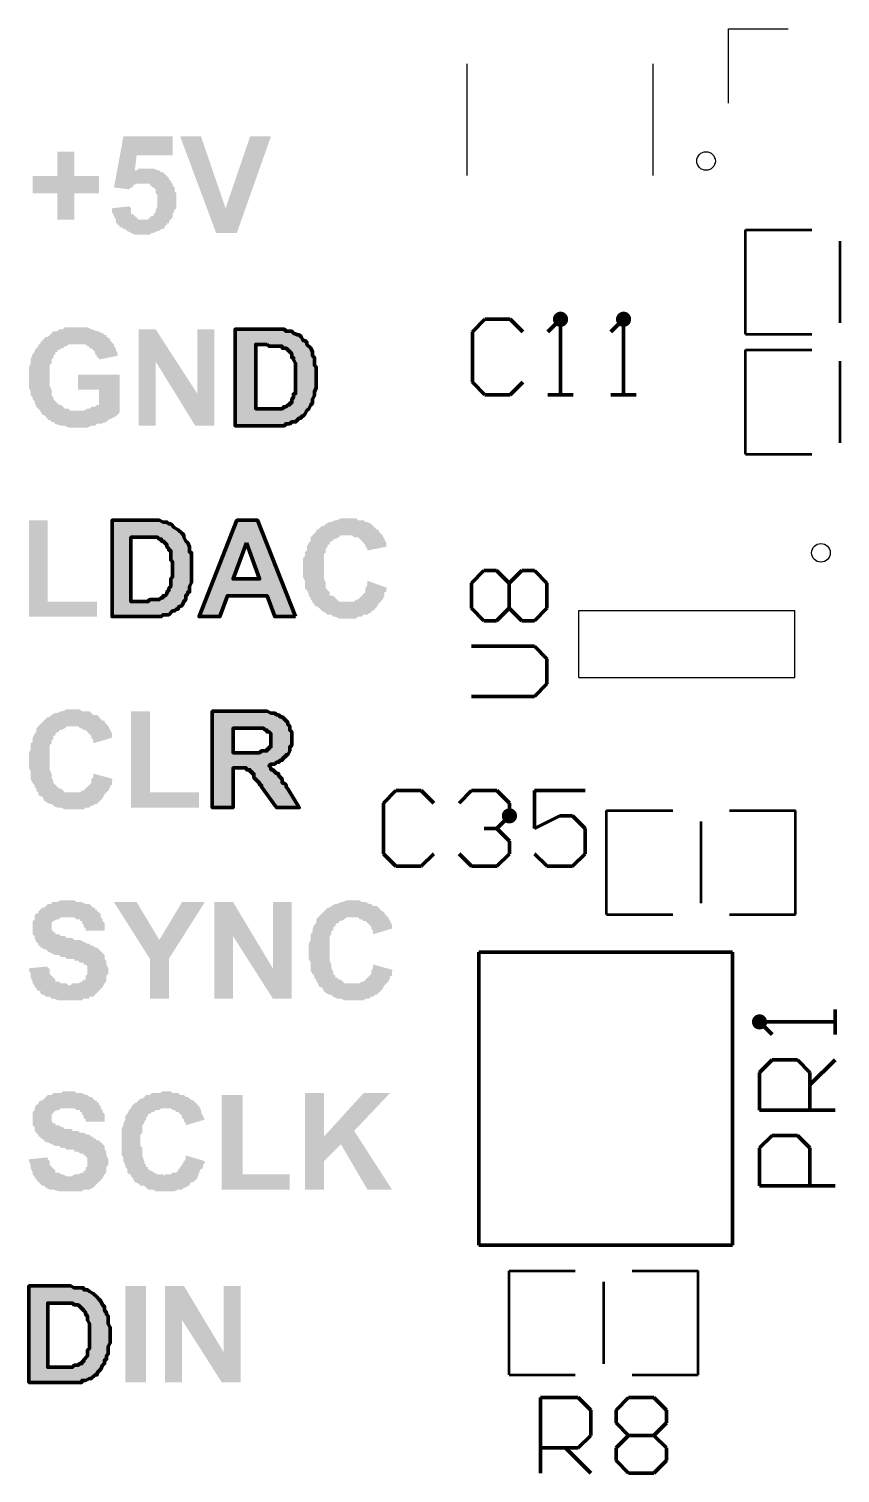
# Model space of a CAD drawing. Header units: millimetres. Extents: x 0.6 to 86.1, y 0.6 to 60.6.
# Drawn here: x 14.17 to 25.07, y 19.36 to 38.76 of the extents above; entities that cross this region are included whole.
import ezdxf

# ---------------------------------------------------------------- set-up
doc = ezdxf.new("R2010")
doc.units = ezdxf.units.MM
doc.layers.add('PDF3_0', color=7, linetype='Continuous')

msp = doc.modelspace()

# ---------------------------------------------------------------- hatches: boundary and pattern name
at = {"layer": 'PDF3_0', "true_color": 0x008000}
for points in [[(16.104, 37.064), (15.621, 37.064), (15.595, 36.861), (15.621, 36.861), (15.646, 36.886), (15.85, 36.886), (15.9, 36.861), (15.925, 36.861), (15.951, 36.836), (15.976, 36.836), (16.053, 36.76), (16.053, 36.734), (16.078, 36.734), (16.078, 36.709), (16.104, 36.683), (16.104, 36.658), (16.129, 36.633), (16.129, 36.582), (16.154, 36.556), (16.154, 36.353), (16.129, 36.328), (16.104, 36.277), (16.104, 36.227), (16.053, 36.176), (16.053, 36.15), (16.027, 36.15), (16.027, 36.125), (16.002, 36.125), (16.002, 36.099), (15.976, 36.074), (15.951, 36.074), (15.925, 36.048), (15.9, 36.048), (15.85, 36.023), (15.824, 36.023), (15.799, 35.998), (15.595, 35.998), (15.544, 36.023), (15.494, 36.048), (15.469, 36.074), (15.443, 36.074), (15.418, 36.099), (15.392, 36.099), (15.392, 36.125), (15.367, 36.125), (15.367, 36.15), (15.341, 36.15), (15.341, 36.201), (15.316, 36.251), (15.291, 36.302), (15.291, 36.353), (15.519, 36.379), (15.544, 36.353), (15.544, 36.277), (15.57, 36.277), (15.595, 36.251), (15.621, 36.227), (15.646, 36.201), (15.773, 36.201), (15.799, 36.227), (15.824, 36.251), (15.85, 36.251), (15.85, 36.277), (15.875, 36.302), (15.875, 36.328), (15.9, 36.379), (15.9, 36.531), (15.875, 36.556), (15.875, 36.607), (15.85, 36.633), (15.824, 36.633), (15.824, 36.658), (15.799, 36.658), (15.799, 36.683), (15.621, 36.683), (15.57, 36.658), (15.57, 36.633), (15.544, 36.633), (15.519, 36.607), (15.316, 36.633), (15.443, 37.318), (16.104, 37.318)], [(16.967, 36.023), (16.688, 36.023), (16.205, 37.318), (16.485, 37.318), (16.815, 36.353), (17.145, 37.318), (17.424, 37.318)], [(14.783, 36.785), (15.113, 36.785), (15.113, 36.556), (14.783, 36.556), (14.783, 36.201), (14.554, 36.201), (14.554, 36.556), (14.224, 36.556), (14.224, 36.785), (14.554, 36.785), (14.554, 37.115), (14.783, 37.115)], [(14.859, 34.753), (14.885, 34.753), (14.909, 34.753), (14.96, 34.753), (15.011, 34.728), (15.088, 34.702), (15.113, 34.702), (15.138, 34.677), (15.163, 34.677), (15.189, 34.651), (15.214, 34.651), (15.214, 34.626), (15.24, 34.626), (15.24, 34.601), (15.266, 34.601), (15.266, 34.575), (15.291, 34.55), (15.316, 34.524), (15.316, 34.499), (15.341, 34.473), (15.341, 34.448), (15.367, 34.398), (15.367, 34.372), (15.113, 34.321), (15.113, 34.347), (15.088, 34.347), (15.088, 34.372), (15.062, 34.398), (15.062, 34.423), (15.011, 34.473), (14.986, 34.473), (14.986, 34.499), (14.96, 34.499), (14.935, 34.524), (14.706, 34.524), (14.681, 34.499), (14.656, 34.499), (14.63, 34.473), (14.605, 34.473), (14.579, 34.448), (14.554, 34.448), (14.554, 34.423), (14.528, 34.423), (14.528, 34.398), (14.503, 34.372), (14.503, 34.347), (14.478, 34.321), (14.478, 34.27), (14.453, 34.245), (14.453, 33.966), (14.478, 33.915), (14.478, 33.838), (14.503, 33.813), (14.503, 33.788), (14.579, 33.712), (14.605, 33.712), (14.656, 33.661), (14.706, 33.661), (14.732, 33.635), (14.909, 33.635), (14.96, 33.661), (14.986, 33.661), (15.011, 33.686), (15.062, 33.686), (15.088, 33.712), (15.113, 33.712), (15.113, 33.915), (14.834, 33.915), (14.834, 34.118), (15.392, 34.118), (15.392, 33.61), (15.367, 33.585), (15.341, 33.56), (15.291, 33.534), (15.24, 33.509), (15.214, 33.483), (15.138, 33.458), (15.088, 33.458), (15.062, 33.432), (15.011, 33.432), (14.96, 33.407), (14.706, 33.407), (14.656, 33.432), (14.605, 33.432), (14.528, 33.458), (14.503, 33.483), (14.478, 33.483), (14.453, 33.509), (14.427, 33.509), (14.427, 33.534), (14.402, 33.534), (14.402, 33.56), (14.351, 33.585), (14.325, 33.635), (14.275, 33.686), (14.25, 33.737), (14.25, 33.763), (14.224, 33.788), (14.224, 33.813), (14.199, 33.838), (14.199, 33.889), (14.173, 33.94), (14.173, 34.219), (14.199, 34.27), (14.199, 34.321), (14.224, 34.398), (14.25, 34.423), (14.25, 34.448), (14.275, 34.473), (14.3, 34.499), (14.3, 34.524), (14.325, 34.524), (14.325, 34.55), (14.376, 34.601), (14.402, 34.626), (14.427, 34.626), (14.453, 34.651), (14.503, 34.702), (14.554, 34.702), (14.579, 34.728), (14.63, 34.728), (14.656, 34.753), (14.834, 34.753)], [(16.662, 33.432), (16.408, 33.432), (15.875, 34.296), (15.875, 33.432), (15.646, 33.432), (15.646, 34.728), (15.875, 34.728), (16.434, 33.864), (16.434, 34.728), (16.662, 34.728)], [(14.427, 31.07), (15.088, 31.07), (15.088, 30.867), (14.173, 30.867), (14.173, 32.163), (14.427, 32.163)], [(18.491, 32.187), (18.517, 32.187), (18.542, 32.187), (18.568, 32.187), (18.593, 32.163), (18.669, 32.163), (18.694, 32.137), (18.72, 32.137), (18.771, 32.112), (18.796, 32.086), (18.821, 32.061), (18.846, 32.035), (18.872, 32.035), (18.872, 32.01), (18.897, 31.984), (18.923, 31.96), (18.974, 31.858), (18.974, 31.807), (18.72, 31.756), (18.72, 31.781), (18.694, 31.807), (18.694, 31.832), (18.618, 31.909), (18.593, 31.934), (18.542, 31.934), (18.517, 31.96), (18.364, 31.96), (18.339, 31.934), (18.288, 31.909), (18.262, 31.909), (18.262, 31.883), (18.237, 31.883), (18.211, 31.858), (18.211, 31.832), (18.186, 31.832), (18.186, 31.807), (18.161, 31.781), (18.161, 31.731), (18.136, 31.705), (18.136, 31.375), (18.161, 31.324), (18.161, 31.248), (18.186, 31.222), (18.211, 31.197), (18.211, 31.147), (18.262, 31.147), (18.339, 31.07), (18.542, 31.07), (18.568, 31.096), (18.593, 31.096), (18.618, 31.121), (18.669, 31.172), (18.694, 31.197), (18.694, 31.248), (18.72, 31.299), (18.72, 31.35), (18.999, 31.248), (18.974, 31.248), (18.974, 31.197), (18.948, 31.197), (18.948, 31.147), (18.923, 31.096), (18.872, 31.045), (18.846, 30.994), (18.821, 30.969), (18.796, 30.944), (18.771, 30.944), (18.771, 30.918), (18.745, 30.918), (18.72, 30.893), (18.669, 30.893), (18.643, 30.867), (18.593, 30.867), (18.568, 30.842), (18.339, 30.842), (18.288, 30.867), (18.262, 30.867), (18.237, 30.893), (18.186, 30.893), (18.161, 30.918), (18.11, 30.944), (18.085, 30.969), (18.059, 30.994), (18.008, 31.019), (18.008, 31.045), (17.983, 31.045), (17.983, 31.07), (17.958, 31.096), (17.958, 31.121), (17.932, 31.147), (17.932, 31.172), (17.907, 31.222), (17.881, 31.248), (17.881, 31.35), (17.856, 31.4), (17.856, 31.654), (17.881, 31.68), (17.881, 31.731), (17.907, 31.756), (17.907, 31.807), (17.932, 31.858), (17.958, 31.883), (17.958, 31.934), (17.983, 31.96), (18.034, 32.01), (18.034, 32.035), (18.059, 32.035), (18.11, 32.086), (18.136, 32.086), (18.161, 32.112), (18.211, 32.137), (18.237, 32.137), (18.288, 32.163), (18.313, 32.163), (18.364, 32.187)], [(14.808, 29.622), (14.834, 29.622), (14.859, 29.622), (14.885, 29.597), (14.986, 29.597), (15.011, 29.572), (15.037, 29.547), (15.088, 29.547), (15.113, 29.521), (15.163, 29.47), (15.189, 29.47), (15.189, 29.445), (15.24, 29.394), (15.266, 29.344), (15.291, 29.293), (15.291, 29.242), (15.037, 29.165), (15.037, 29.216), (15.011, 29.242), (15.011, 29.267), (14.935, 29.344), (14.909, 29.344), (14.885, 29.368), (14.859, 29.368), (14.834, 29.394), (14.681, 29.394), (14.656, 29.368), (14.605, 29.344), (14.579, 29.344), (14.579, 29.318), (14.554, 29.318), (14.528, 29.293), (14.528, 29.267), (14.503, 29.267), (14.503, 29.216), (14.478, 29.216), (14.478, 29.165), (14.453, 29.14), (14.453, 28.81), (14.478, 28.759), (14.478, 28.708), (14.503, 28.657), (14.503, 28.632), (14.579, 28.556), (14.605, 28.556), (14.63, 28.531), (14.656, 28.505), (14.859, 28.505), (14.885, 28.531), (14.909, 28.531), (14.935, 28.556), (15.011, 28.632), (15.011, 28.683), (15.037, 28.708), (15.037, 28.759), (15.316, 28.683), (15.291, 28.683), (15.291, 28.606), (15.266, 28.606), (15.266, 28.581), (15.24, 28.531), (15.189, 28.48), (15.163, 28.429), (15.113, 28.378), (15.088, 28.352), (15.062, 28.352), (15.037, 28.328), (15.011, 28.328), (14.986, 28.302), (14.935, 28.302), (14.909, 28.277), (14.656, 28.277), (14.605, 28.302), (14.554, 28.302), (14.503, 28.328), (14.478, 28.352), (14.453, 28.352), (14.402, 28.378), (14.376, 28.403), (14.351, 28.454), (14.325, 28.454), (14.3, 28.48), (14.3, 28.505), (14.275, 28.531), (14.275, 28.556), (14.25, 28.581), (14.25, 28.606), (14.224, 28.632), (14.199, 28.683), (14.199, 28.784), (14.173, 28.835), (14.173, 29.038), (14.199, 29.089), (14.199, 29.165), (14.224, 29.191), (14.224, 29.242), (14.25, 29.293), (14.275, 29.318), (14.275, 29.368), (14.3, 29.394), (14.427, 29.521), (14.453, 29.521), (14.478, 29.547), (14.528, 29.572), (14.554, 29.572), (14.605, 29.597), (14.63, 29.597), (14.681, 29.622)], [(15.799, 28.505), (16.459, 28.505), (16.459, 28.302), (15.544, 28.302), (15.544, 29.597), (15.799, 29.597)], [(14.732, 27.058), (14.757, 27.058), (14.783, 27.058), (14.808, 27.032), (14.885, 27.032), (14.935, 27.007), (14.986, 27.007), (15.037, 26.956), (15.062, 26.956), (15.062, 26.93), (15.088, 26.93), (15.088, 26.905), (15.113, 26.905), (15.113, 26.88), (15.138, 26.88), (15.138, 26.829), (15.163, 26.803), (15.163, 26.778), (15.189, 26.752), (15.189, 26.651), (14.935, 26.651), (14.935, 26.677), (14.909, 26.702), (14.909, 26.727), (14.885, 26.752), (14.885, 26.778), (14.859, 26.778), (14.859, 26.803), (14.808, 26.803), (14.783, 26.829), (14.605, 26.829), (14.579, 26.803), (14.554, 26.803), (14.503, 26.778), (14.478, 26.752), (14.478, 26.651), (14.503, 26.651), (14.503, 26.626), (14.528, 26.626), (14.528, 26.6), (14.579, 26.6), (14.605, 26.575), (14.656, 26.575), (14.681, 26.549), (14.757, 26.549), (14.783, 26.524), (14.859, 26.524), (14.909, 26.499), (14.96, 26.473), (14.986, 26.473), (15.011, 26.448), (15.037, 26.448), (15.062, 26.422), (15.088, 26.422), (15.113, 26.397), (15.189, 26.32), (15.189, 26.27), (15.214, 26.245), (15.214, 26.194), (15.24, 26.143), (15.24, 26.067), (15.214, 26.042), (15.214, 25.965), (15.189, 25.94), (15.163, 25.889), (15.113, 25.838), (15.088, 25.813), (15.037, 25.762), (14.986, 25.762), (14.986, 25.736), (14.909, 25.736), (14.885, 25.711), (14.579, 25.711), (14.503, 25.736), (14.478, 25.736), (14.453, 25.762), (14.402, 25.762), (14.376, 25.787), (14.351, 25.787), (14.325, 25.813), (14.325, 25.838), (14.3, 25.838), (14.275, 25.864), (14.275, 25.889), (14.25, 25.889), (14.25, 25.914), (14.224, 25.94), (14.224, 25.965), (14.199, 26.016), (14.199, 26.067), (14.173, 26.117), (14.173, 26.143), (14.427, 26.168), (14.427, 26.143), (14.453, 26.143), (14.453, 26.067), (14.478, 26.042), (14.503, 26.016), (14.528, 25.991), (14.528, 25.965), (14.579, 25.965), (14.605, 25.94), (14.681, 25.94), (14.706, 25.914), (14.732, 25.914), (14.757, 25.94), (14.834, 25.94), (14.885, 25.965), (14.909, 25.991), (14.935, 25.991), (14.935, 26.042), (14.96, 26.067), (14.96, 26.168), (14.935, 26.194), (14.909, 26.194), (14.909, 26.219), (14.859, 26.219), (14.834, 26.245), (14.783, 26.245), (14.783, 26.27), (14.681, 26.27), (14.656, 26.296), (14.605, 26.296), (14.579, 26.32), (14.528, 26.32), (14.478, 26.346), (14.427, 26.371), (14.402, 26.397), (14.376, 26.397), (14.351, 26.422), (14.325, 26.422), (14.325, 26.448), (14.3, 26.448), (14.3, 26.473), (14.275, 26.499), (14.25, 26.549), (14.25, 26.575), (14.224, 26.6), (14.224, 26.778), (14.25, 26.803), (14.25, 26.854), (14.275, 26.88), (14.3, 26.88), (14.3, 26.905), (14.325, 26.93), (14.351, 26.956), (14.376, 26.956), (14.427, 27.007), (14.478, 27.007), (14.478, 27.032), (14.554, 27.032), (14.605, 27.058), (14.706, 27.058)], [(16.053, 26.27), (16.053, 25.736), (15.799, 25.736), (15.799, 26.27), (15.316, 27.032), (15.621, 27.032), (15.925, 26.524), (16.23, 27.032), (16.536, 27.032)], [(17.704, 25.736), (17.45, 25.736), (16.916, 26.575), (16.916, 25.736), (16.662, 25.736), (16.662, 27.032), (16.916, 27.032), (17.45, 26.143), (17.45, 27.032), (17.704, 27.032)], [(18.568, 27.058), (18.593, 27.058), (18.618, 27.058), (18.643, 27.032), (18.694, 27.032), (18.745, 27.007), (18.771, 27.007), (18.796, 26.981), (18.846, 26.981), (18.897, 26.93), (18.923, 26.905), (18.948, 26.905), (18.948, 26.88), (18.999, 26.829), (19.024, 26.778), (19.05, 26.727), (19.05, 26.677), (18.796, 26.6), (18.796, 26.651), (18.771, 26.677), (18.771, 26.702), (18.745, 26.727), (18.694, 26.778), (18.669, 26.778), (18.643, 26.803), (18.618, 26.803), (18.593, 26.829), (18.44, 26.829), (18.414, 26.803), (18.364, 26.778), (18.339, 26.778), (18.339, 26.752), (18.313, 26.752), (18.288, 26.727), (18.288, 26.702), (18.262, 26.702), (18.262, 26.651), (18.237, 26.651), (18.237, 26.6), (18.211, 26.575), (18.211, 26.245), (18.237, 26.194), (18.237, 26.143), (18.262, 26.093), (18.262, 26.067), (18.288, 26.042), (18.288, 26.016), (18.313, 26.016), (18.339, 25.991), (18.364, 25.991), (18.39, 25.965), (18.414, 25.94), (18.618, 25.94), (18.643, 25.965), (18.669, 25.965), (18.771, 26.067), (18.771, 26.117), (18.796, 26.143), (18.796, 26.194), (19.075, 26.117), (19.05, 26.117), (19.05, 26.042), (19.024, 26.042), (19.024, 26.016), (18.999, 25.965), (18.948, 25.914), (18.923, 25.864), (18.846, 25.787), (18.821, 25.787), (18.796, 25.762), (18.771, 25.762), (18.745, 25.736), (18.694, 25.736), (18.669, 25.711), (18.414, 25.711), (18.364, 25.736), (18.313, 25.736), (18.262, 25.762), (18.237, 25.787), (18.211, 25.787), (18.161, 25.813), (18.136, 25.838), (18.11, 25.889), (18.085, 25.889), (18.059, 25.914), (18.059, 25.94), (18.034, 25.965), (18.034, 25.991), (18.008, 26.016), (18.008, 26.042), (17.983, 26.067), (17.958, 26.117), (17.958, 26.219), (17.932, 26.27), (17.932, 26.473), (17.958, 26.524), (17.958, 26.6), (17.983, 26.626), (17.983, 26.677), (18.008, 26.727), (18.034, 26.752), (18.034, 26.803), (18.136, 26.905), (18.161, 26.93), (18.186, 26.956), (18.211, 26.956), (18.237, 26.981), (18.288, 27.007), (18.313, 27.007), (18.364, 27.032), (18.39, 27.032), (18.44, 27.058)], [(14.732, 24.492), (14.757, 24.492), (14.783, 24.492), (14.808, 24.467), (14.885, 24.467), (14.935, 24.442), (14.96, 24.442), (14.986, 24.416), (15.011, 24.416), (15.062, 24.365), (15.088, 24.365), (15.088, 24.34), (15.113, 24.34), (15.113, 24.314), (15.138, 24.289), (15.138, 24.264), (15.163, 24.238), (15.163, 24.213), (15.189, 24.187), (15.189, 24.085), (14.935, 24.085), (14.935, 24.111), (14.909, 24.136), (14.909, 24.162), (14.885, 24.187), (14.885, 24.213), (14.859, 24.213), (14.859, 24.238), (14.808, 24.238), (14.783, 24.264), (14.605, 24.264), (14.579, 24.238), (14.554, 24.238), (14.503, 24.213), (14.503, 24.187), (14.478, 24.187), (14.478, 24.085), (14.503, 24.061), (14.528, 24.061), (14.528, 24.035), (14.579, 24.035), (14.605, 24.01), (14.63, 24.01), (14.656, 23.984), (14.757, 23.984), (14.757, 23.959), (14.834, 23.959), (14.859, 23.933), (14.909, 23.933), (14.96, 23.908), (14.986, 23.908), (15.011, 23.882), (15.037, 23.882), (15.037, 23.857), (15.062, 23.857), (15.088, 23.832), (15.113, 23.832), (15.189, 23.755), (15.189, 23.705), (15.214, 23.679), (15.214, 23.629), (15.24, 23.578), (15.24, 23.501), (15.214, 23.476), (15.214, 23.4), (15.189, 23.375), (15.163, 23.324), (15.037, 23.197), (14.986, 23.171), (14.909, 23.171), (14.885, 23.146), (14.579, 23.146), (14.503, 23.171), (14.453, 23.171), (14.402, 23.197), (14.376, 23.222), (14.351, 23.222), (14.325, 23.248), (14.3, 23.273), (14.275, 23.298), (14.275, 23.324), (14.25, 23.324), (14.25, 23.349), (14.224, 23.375), (14.224, 23.4), (14.199, 23.451), (14.199, 23.501), (14.173, 23.552), (14.173, 23.578), (14.427, 23.603), (14.427, 23.578), (14.453, 23.552), (14.453, 23.501), (14.528, 23.426), (14.528, 23.4), (14.579, 23.4), (14.605, 23.375), (14.63, 23.375), (14.681, 23.349), (14.757, 23.349), (14.783, 23.375), (14.834, 23.375), (14.885, 23.4), (14.909, 23.4), (14.909, 23.426), (14.935, 23.426), (14.935, 23.476), (14.96, 23.476), (14.96, 23.603), (14.935, 23.603), (14.935, 23.629), (14.909, 23.629), (14.909, 23.654), (14.859, 23.654), (14.834, 23.679), (14.783, 23.679), (14.783, 23.705), (14.681, 23.705), (14.656, 23.73), (14.605, 23.73), (14.579, 23.755), (14.528, 23.755), (14.478, 23.781), (14.427, 23.806), (14.402, 23.806), (14.351, 23.857), (14.325, 23.857), (14.325, 23.882), (14.3, 23.882), (14.3, 23.908), (14.275, 23.933), (14.25, 23.959), (14.25, 24.01), (14.224, 24.035), (14.224, 24.213), (14.25, 24.238), (14.25, 24.264), (14.275, 24.314), (14.3, 24.314), (14.3, 24.34), (14.325, 24.365), (14.351, 24.365), (14.427, 24.442), (14.478, 24.442), (14.503, 24.467), (14.605, 24.467), (14.63, 24.492), (14.706, 24.492)], [(16.053, 24.492), (16.078, 24.492), (16.104, 24.467), (16.179, 24.467), (16.205, 24.442), (16.256, 24.442), (16.281, 24.416), (16.307, 24.416), (16.332, 24.391), (16.383, 24.365), (16.459, 24.289), (16.485, 24.238), (16.485, 24.213), (16.536, 24.111), (16.281, 24.035), (16.281, 24.061), (16.256, 24.085), (16.256, 24.111), (16.23, 24.136), (16.23, 24.162), (16.179, 24.213), (16.154, 24.213), (16.129, 24.238), (16.104, 24.238), (16.078, 24.264), (15.951, 24.264), (15.925, 24.238), (15.875, 24.238), (15.85, 24.213), (15.824, 24.213), (15.799, 24.187), (15.773, 24.187), (15.773, 24.162), (15.748, 24.136), (15.748, 24.111), (15.722, 24.085), (15.722, 24.061), (15.697, 24.035), (15.697, 23.933), (15.672, 23.908), (15.672, 23.755), (15.697, 23.73), (15.697, 23.629), (15.722, 23.552), (15.722, 23.527), (15.748, 23.501), (15.748, 23.476), (15.773, 23.476), (15.773, 23.451), (15.799, 23.426), (15.824, 23.426), (15.85, 23.4), (15.9, 23.375), (15.976, 23.375), (16.002, 23.349), (16.002, 23.375), (16.078, 23.375), (16.104, 23.4), (16.154, 23.4), (16.179, 23.426), (16.179, 23.451), (16.205, 23.451), (16.205, 23.476), (16.23, 23.501), (16.256, 23.552), (16.281, 23.578), (16.281, 23.629), (16.536, 23.552), (16.536, 23.527), (16.51, 23.501), (16.51, 23.451), (16.485, 23.451), (16.459, 23.4), (16.434, 23.324), (16.383, 23.273), (16.357, 23.273), (16.332, 23.248), (16.332, 23.222), (16.307, 23.222), (16.281, 23.197), (16.256, 23.197), (16.23, 23.171), (16.179, 23.171), (16.129, 23.146), (15.875, 23.146), (15.85, 23.171), (15.773, 23.171), (15.722, 23.222), (15.672, 23.222), (15.646, 23.248), (15.595, 23.273), (15.57, 23.324), (15.544, 23.349), (15.544, 23.375), (15.519, 23.375), (15.494, 23.4), (15.494, 23.451), (15.469, 23.476), (15.469, 23.501), (15.443, 23.552), (15.443, 23.603), (15.418, 23.629), (15.418, 23.984), (15.443, 24.035), (15.443, 24.061), (15.469, 24.111), (15.469, 24.162), (15.494, 24.187), (15.519, 24.238), (15.544, 24.264), (15.57, 24.314), (15.595, 24.314), (15.595, 24.34), (15.621, 24.34), (15.672, 24.391), (15.697, 24.391), (15.722, 24.416), (15.748, 24.442), (15.799, 24.442), (15.824, 24.467), (15.925, 24.467), (15.976, 24.492), (16.027, 24.492)], [(18.542, 23.959), (19.05, 23.171), (18.72, 23.171), (18.364, 23.781), (18.136, 23.552), (18.136, 23.171), (17.881, 23.171), (17.881, 24.467), (18.136, 24.467), (18.136, 23.882), (18.669, 24.467), (19.024, 24.467)], [(17.043, 23.375), (17.678, 23.375), (17.678, 23.171), (16.764, 23.171), (16.764, 24.442), (17.043, 24.442)], [(15.748, 20.581), (15.469, 20.581), (15.469, 21.876), (15.748, 21.876)], [(17.018, 20.581), (16.764, 20.581), (16.23, 21.419), (16.23, 20.581), (16.002, 20.581), (16.002, 21.876), (16.256, 21.876), (16.789, 20.987), (16.789, 21.876), (17.018, 21.876)]]:
    msp.add_hatch(color=96, dxfattribs=at).paths.add_polyline_path(points, flags=16)
h = msp.add_hatch(color=96, dxfattribs=at)
edge = h.paths.add_edge_path(flags=16)
edge.add_arc((21.314, 34.862), 0.102, 0, 360)
h = msp.add_hatch(color=96, dxfattribs=at)
edge = h.paths.add_edge_path(flags=16)
edge.add_arc((22.161, 34.862), 0.102, 0, 360)
h = msp.add_hatch(color=96, dxfattribs=at)
h.paths.add_polyline_path([(17.475, 34.728), (17.526, 34.728), (17.552, 34.728), (17.602, 34.728), (17.627, 34.702), (17.704, 34.702), (17.729, 34.677), (17.78, 34.651), (17.805, 34.651), (17.831, 34.626), (17.856, 34.575), (17.881, 34.575), (17.907, 34.55), (17.907, 34.524), (17.958, 34.473), (17.983, 34.423), (17.983, 34.372), (18.008, 34.347), (18.008, 34.245), (18.034, 34.219), (18.034, 33.94), (18.008, 33.889), (18.008, 33.838), (17.983, 33.788), (17.983, 33.737), (17.958, 33.712), (17.932, 33.661), (17.907, 33.635), (17.881, 33.585), (17.856, 33.56), (17.831, 33.56), (17.831, 33.534), (17.805, 33.534), (17.78, 33.509), (17.755, 33.483), (17.704, 33.483), (17.678, 33.458), (17.627, 33.458), (17.602, 33.432), (16.942, 33.432), (16.942, 34.728)])
h.paths.add_polyline_path([(17.373, 34.524), (17.221, 34.524), (17.221, 33.661), (17.576, 33.661), (17.602, 33.686), (17.627, 33.686), (17.653, 33.712), (17.678, 33.712), (17.678, 33.737), (17.704, 33.737), (17.704, 33.788), (17.729, 33.813), (17.729, 33.864), (17.755, 33.864), (17.755, 34.27), (17.729, 34.321), (17.729, 34.347), (17.704, 34.347), (17.704, 34.398), (17.678, 34.423), (17.627, 34.473), (17.576, 34.473), (17.576, 34.499), (17.399, 34.499)], flags=16)
h = msp.add_hatch(color=96, dxfattribs=at)
h.paths.add_polyline_path([(15.824, 32.163), (15.85, 32.163), (15.875, 32.163), (15.925, 32.163), (15.976, 32.137), (16.027, 32.137), (16.053, 32.112), (16.078, 32.112), (16.129, 32.061), (16.179, 32.035), (16.23, 31.984), (16.256, 31.96), (16.256, 31.934), (16.281, 31.883), (16.307, 31.858), (16.332, 31.807), (16.332, 31.731), (16.357, 31.731), (16.357, 31.324), (16.332, 31.273), (16.332, 31.197), (16.307, 31.197), (16.307, 31.172), (16.281, 31.147), (16.281, 31.096), (16.256, 31.07), (16.23, 31.019), (16.179, 30.994), (16.179, 30.969), (16.154, 30.969), (16.129, 30.944), (16.104, 30.944), (16.053, 30.893), (15.976, 30.893), (15.951, 30.867), (15.291, 30.867), (15.291, 32.163), (15.799, 32.163)])
h.paths.add_polyline_path([(15.722, 31.934), (15.544, 31.934), (15.544, 31.07), (15.773, 31.07), (15.799, 31.096), (15.925, 31.096), (15.951, 31.121), (15.976, 31.121), (15.976, 31.147), (16.002, 31.147), (16.027, 31.172), (16.027, 31.197), (16.053, 31.222), (16.053, 31.248), (16.078, 31.273), (16.078, 31.375), (16.104, 31.4), (16.104, 31.603), (16.078, 31.629), (16.078, 31.756), (16.053, 31.756), (16.053, 31.781), (16.027, 31.807), (16.027, 31.832), (15.976, 31.883), (15.951, 31.883), (15.951, 31.909), (15.925, 31.909), (15.9, 31.934), (15.748, 31.934)], flags=16)
h = msp.add_hatch(color=96, dxfattribs=at)
h.paths.add_polyline_path([(17.755, 30.867), (17.475, 30.867), (17.373, 31.147), (16.84, 31.147), (16.739, 30.867), (16.459, 30.867), (16.967, 32.163), (17.246, 32.163)])
h.paths.add_polyline_path([(17.094, 31.858), (16.916, 31.375), (17.272, 31.375)], flags=16)
h = msp.add_hatch(color=96, dxfattribs=at)
h.paths.add_polyline_path([(17.246, 29.597), (17.272, 29.597), (17.297, 29.597), (17.373, 29.597), (17.424, 29.572), (17.475, 29.572), (17.501, 29.547), (17.526, 29.547), (17.552, 29.521), (17.576, 29.521), (17.653, 29.445), (17.653, 29.419), (17.678, 29.394), (17.678, 29.344), (17.704, 29.318), (17.704, 29.14), (17.678, 29.115), (17.678, 29.064), (17.653, 29.013), (17.627, 29.013), (17.627, 28.987), (17.602, 28.987), (17.602, 28.962), (17.576, 28.962), (17.576, 28.937), (17.552, 28.937), (17.526, 28.912), (17.501, 28.912), (17.475, 28.886), (17.424, 28.886), (17.399, 28.861), (17.424, 28.835), (17.424, 28.81), (17.45, 28.81), (17.501, 28.759), (17.526, 28.759), (17.526, 28.734), (17.552, 28.708), (17.576, 28.683), (17.576, 28.632), (17.602, 28.632), (17.627, 28.606), (17.627, 28.581), (17.653, 28.556), (17.805, 28.302), (17.501, 28.302), (17.297, 28.581), (17.297, 28.606), (17.272, 28.606), (17.272, 28.632), (17.195, 28.708), (17.195, 28.759), (17.17, 28.759), (17.17, 28.784), (17.145, 28.784), (17.145, 28.81), (17.094, 28.81), (17.094, 28.835), (16.916, 28.835), (16.916, 28.302), (16.637, 28.302), (16.637, 29.597), (17.221, 29.597)])
h.paths.add_polyline_path([(17.195, 29.368), (16.916, 29.368), (16.916, 29.038), (17.272, 29.038), (17.297, 29.064), (17.373, 29.064), (17.373, 29.089), (17.399, 29.089), (17.399, 29.115), (17.424, 29.115), (17.424, 29.293), (17.399, 29.318), (17.373, 29.318), (17.373, 29.344), (17.348, 29.344), (17.323, 29.368), (17.221, 29.368)], flags=16)
h = msp.add_hatch(color=96, dxfattribs=at)
edge = h.paths.add_edge_path(flags=16)
edge.add_arc((20.628, 28.191), 0.102, 0, 360)
h = msp.add_hatch(color=96, dxfattribs=at)
edge = h.paths.add_edge_path(flags=16)
edge.add_arc((20.628, 28.191), 0.102, 0, 360)
h = msp.add_hatch(color=96, dxfattribs=at)
edge = h.paths.add_edge_path(flags=16)
edge.add_arc((20.628, 28.191), 0.102, 0, 360)
h = msp.add_hatch(color=96, dxfattribs=at)
edge = h.paths.add_edge_path(flags=16)
edge.add_arc((23.987, 25.423), 0.102, 0, 360)
h = msp.add_hatch(color=96, dxfattribs=at)
h.paths.add_polyline_path([(14.706, 21.876), (14.732, 21.876), (14.783, 21.85), (14.909, 21.85), (14.909, 21.826), (14.96, 21.826), (14.986, 21.8), (15.037, 21.775), (15.088, 21.724), (15.113, 21.698), (15.138, 21.673), (15.163, 21.622), (15.189, 21.597), (15.189, 21.546), (15.214, 21.52), (15.214, 21.495), (15.24, 21.469), (15.24, 21.368), (15.266, 21.317), (15.266, 21.114), (15.24, 21.063), (15.24, 20.962), (15.214, 20.936), (15.214, 20.885), (15.189, 20.885), (15.189, 20.834), (15.163, 20.81), (15.138, 20.759), (15.113, 20.733), (15.088, 20.708), (15.088, 20.682), (15.062, 20.682), (15.011, 20.631), (14.986, 20.631), (14.935, 20.606), (14.885, 20.606), (14.885, 20.581), (14.173, 20.581), (14.173, 21.876), (14.681, 21.876)])
h.paths.add_polyline_path([(14.605, 21.647), (14.427, 21.647), (14.427, 20.784), (14.757, 20.784), (14.783, 20.81), (14.834, 20.81), (14.859, 20.834), (14.885, 20.834), (14.885, 20.86), (14.909, 20.86), (14.909, 20.885), (14.96, 20.936), (14.96, 21.013), (14.986, 21.038), (14.986, 21.368), (14.96, 21.419), (14.96, 21.469), (14.935, 21.495), (14.935, 21.52), (14.909, 21.546), (14.885, 21.571), (14.834, 21.622), (14.783, 21.622), (14.757, 21.647), (14.63, 21.647)], flags=16)

# ---------------------------------------------------------------- linework, layer by layer
at = {"layer": 'PDF3_0', "color": 96, "true_color": 0x008000}
for points in [[(23.569, 38.763), (24.37, 38.763)], [(23.569, 37.763), (23.569, 38.763)], [(20.06, 36.792), (20.06, 38.292)], [(22.56, 36.792), (22.56, 38.292)], [(21.562, 30.049), (21.562, 30.949)], [(21.562, 30.949), (24.462, 30.949)], [(24.462, 30.049), (24.462, 30.949)], [(21.562, 30.049), (24.462, 30.049)]]:
    msp.add_lwpolyline(points, dxfattribs=at)
at = {"layer": 'PDF3_0', "color": 96, "lineweight": 53, "true_color": 0x008000}
for points in [[(23.799, 34.663), (23.799, 36.063)], [(23.799, 36.063), (24.689, 36.063)], [(25.07, 34.813), (25.07, 35.913)], [(23.799, 34.663), (24.689, 34.663)], [(23.799, 33.05), (23.799, 34.45)], [(23.799, 34.45), (24.689, 34.45)], [(25.07, 33.2), (25.07, 34.3)], [(23.799, 33.05), (24.689, 33.05)], [(21.933, 26.865), (21.933, 28.265)], [(21.933, 28.265), (22.821, 28.265)], [(23.584, 28.265), (24.472, 28.265)], [(24.472, 26.865), (24.472, 28.265)], [(23.203, 27.016), (23.203, 28.115)], [(21.933, 26.865), (22.821, 26.865)], [(23.584, 26.865), (24.472, 26.865)], [(20.625, 22.081), (21.513, 22.081)], [(20.625, 20.681), (20.625, 22.081)], [(21.894, 20.83), (21.894, 21.931)], [(22.276, 22.081), (23.164, 22.081)], [(23.164, 20.681), (23.164, 22.081)], [(20.625, 20.681), (21.513, 20.681)], [(22.276, 20.681), (23.164, 20.681)]]:
    msp.add_lwpolyline(points, dxfattribs=at)
at = {"layer": 'PDF3_0', "color": 96, "lineweight": 70, "true_color": 0x008000}
for points in [[(20.298, 34.862), (20.13, 34.693)], [(20.637, 34.862), (20.298, 34.862)], [(20.806, 34.693), (20.637, 34.862)], [(21.314, 34.862), (21.145, 34.693)], [(21.314, 33.847), (21.314, 34.862)], [(22.161, 34.862), (21.992, 34.693)], [(22.161, 33.847), (22.161, 34.862)], [(20.13, 34.693), (20.13, 34.016)], [(17.373, 34.524), (17.221, 34.524), (17.221, 33.661), (17.576, 33.661), (17.602, 33.686), (17.627, 33.686), (17.653, 33.712), (17.678, 33.712), (17.678, 33.737), (17.704, 33.737), (17.704, 33.788), (17.729, 33.813), (17.729, 33.864), (17.755, 33.864), (17.755, 34.27), (17.729, 34.321), (17.729, 34.347), (17.704, 34.347), (17.704, 34.398), (17.678, 34.423), (17.627, 34.473), (17.576, 34.473), (17.576, 34.499), (17.399, 34.499), (17.373, 34.524)], [(20.13, 34.016), (20.298, 33.847)], [(20.637, 33.847), (20.806, 34.016)], [(20.298, 33.847), (20.637, 33.847)], [(21.145, 33.847), (21.484, 33.847)], [(21.484, 33.847), (21.314, 33.847)], [(21.992, 33.847), (22.33, 33.847)], [(22.33, 33.847), (22.161, 33.847)], [(15.722, 31.934), (15.544, 31.934), (15.544, 31.07), (15.773, 31.07), (15.799, 31.096), (15.925, 31.096), (15.951, 31.121), (15.976, 31.121), (15.976, 31.147), (16.002, 31.147), (16.027, 31.172), (16.027, 31.197), (16.053, 31.222), (16.053, 31.248), (16.078, 31.273), (16.078, 31.375), (16.104, 31.4), (16.104, 31.603), (16.078, 31.629), (16.078, 31.756), (16.053, 31.756), (16.053, 31.781), (16.027, 31.807), (16.027, 31.832), (15.976, 31.883), (15.951, 31.883), (15.951, 31.909), (15.925, 31.909), (15.9, 31.934), (15.748, 31.934), (15.722, 31.934)], [(17.094, 31.858), (16.916, 31.375), (17.272, 31.375), (17.094, 31.858)], [(20.117, 31.318), (20.286, 31.488)], [(20.286, 31.488), (20.456, 31.488)], [(20.456, 31.488), (20.625, 31.318)], [(20.625, 31.318), (20.794, 31.488)], [(20.794, 31.488), (20.963, 31.488)], [(20.963, 31.488), (21.132, 31.318)], [(20.117, 30.98), (20.117, 31.318)], [(20.625, 30.98), (20.625, 31.318)], [(21.132, 31.318), (21.132, 30.98)], [(20.286, 30.81), (20.117, 30.98)], [(20.625, 30.98), (20.456, 30.81)], [(20.794, 30.81), (20.625, 30.98)], [(21.132, 30.98), (20.963, 30.81)], [(20.456, 30.81), (20.286, 30.81)], [(20.963, 30.81), (20.794, 30.81)], [(20.963, 30.472), (20.117, 30.472)], [(21.132, 30.302), (20.963, 30.472)], [(21.132, 29.964), (21.132, 30.302)], [(20.963, 29.795), (21.132, 29.964)], [(20.117, 29.795), (20.963, 29.795)], [(17.195, 29.368), (16.916, 29.368), (16.916, 29.038), (17.272, 29.038), (17.297, 29.064), (17.373, 29.064), (17.373, 29.089), (17.399, 29.089), (17.399, 29.115), (17.424, 29.115), (17.424, 29.293), (17.399, 29.318), (17.373, 29.318), (17.373, 29.344), (17.348, 29.344), (17.323, 29.368), (17.221, 29.368), (17.195, 29.368)], [(19.104, 28.53), (18.935, 28.36)], [(19.444, 28.53), (19.104, 28.53)], [(19.613, 28.36), (19.444, 28.53)], [(19.951, 28.36), (20.12, 28.53)], [(20.12, 28.53), (20.459, 28.53)], [(20.459, 28.53), (20.628, 28.36)], [(21.644, 28.53), (20.966, 28.53)], [(20.966, 28.53), (20.966, 28.022)], [(18.935, 28.36), (18.935, 27.683)], [(20.628, 28.36), (20.628, 28.191)], [(20.628, 28.191), (20.459, 28.022)], [(20.966, 28.022), (21.306, 28.191)], [(21.306, 28.191), (21.475, 28.191)], [(21.475, 28.191), (21.644, 28.022)], [(20.459, 28.022), (20.29, 28.022)], [(20.29, 28.022), (20.459, 28.022)], [(20.459, 28.022), (20.628, 27.852)], [(21.644, 28.022), (21.644, 27.683)], [(20.628, 27.852), (20.628, 27.683)], [(18.935, 27.683), (19.104, 27.514)], [(19.444, 27.514), (19.613, 27.683)], [(20.12, 27.514), (19.951, 27.683)], [(20.628, 27.683), (20.459, 27.514)], [(21.136, 27.514), (20.966, 27.683)], [(21.644, 27.683), (21.475, 27.514)], [(19.104, 27.514), (19.444, 27.514)], [(20.459, 27.514), (20.12, 27.514)], [(21.475, 27.514), (21.136, 27.514)], [(20.219, 22.422), (20.219, 26.359)], [(20.219, 26.359), (23.622, 26.359)], [(23.622, 22.422), (23.622, 26.359)], [(25.003, 25.423), (23.987, 25.423)], [(23.987, 25.423), (24.156, 25.254)], [(25.003, 25.254), (25.003, 25.592)], [(25.003, 25.592), (25.003, 25.423)], [(23.987, 24.745), (24.156, 24.914)], [(24.156, 24.914), (24.495, 24.914)], [(24.495, 24.914), (24.664, 24.745)], [(24.664, 24.577), (25.003, 24.914)], [(23.987, 24.238), (23.987, 24.745)], [(24.664, 24.745), (24.664, 24.238)], [(25.003, 24.238), (23.987, 24.238)], [(23.987, 23.73), (24.156, 23.899)], [(24.156, 23.899), (24.495, 23.899)], [(24.495, 23.899), (24.664, 23.73)], [(23.987, 23.222), (23.987, 23.73)], [(24.664, 23.73), (24.664, 23.222)], [(25.003, 23.222), (23.987, 23.222)], [(20.219, 22.422), (23.622, 22.422)], [(14.605, 21.647), (14.427, 21.647), (14.427, 20.784), (14.757, 20.784), (14.783, 20.81), (14.834, 20.81), (14.859, 20.834), (14.885, 20.834), (14.885, 20.86), (14.909, 20.86), (14.909, 20.885), (14.96, 20.936), (14.96, 21.013), (14.986, 21.038), (14.986, 21.368), (14.96, 21.419), (14.96, 21.469), (14.935, 21.495), (14.935, 21.52), (14.909, 21.546), (14.885, 21.571), (14.834, 21.622), (14.783, 21.622), (14.757, 21.647), (14.63, 21.647), (14.605, 21.647)], [(21.044, 19.362), (21.044, 20.377)], [(21.044, 20.377), (21.551, 20.377)], [(21.551, 20.377), (21.721, 20.208)], [(22.06, 20.208), (22.229, 20.377)], [(22.229, 20.377), (22.567, 20.377)], [(22.567, 20.377), (22.736, 20.208)], [(21.721, 20.208), (21.721, 19.869)], [(22.06, 20.039), (22.06, 20.208)], [(22.736, 20.208), (22.736, 20.039)], [(22.229, 19.869), (22.06, 20.039)], [(22.736, 20.039), (22.567, 19.869)], [(21.721, 19.869), (21.551, 19.7)], [(22.06, 19.7), (22.229, 19.869)], [(22.229, 19.869), (22.567, 19.869)], [(22.567, 19.869), (22.736, 19.7)], [(21.551, 19.7), (21.044, 19.7)], [(21.382, 19.7), (21.721, 19.362)], [(22.06, 19.531), (22.06, 19.7)], [(22.736, 19.7), (22.736, 19.531)], [(22.229, 19.362), (22.06, 19.531)], [(22.736, 19.531), (22.567, 19.362)], [(22.567, 19.362), (22.229, 19.362)]]:
    msp.add_lwpolyline(points, dxfattribs=at)
for points in [[(17.475, 34.728), (17.526, 34.728), (17.552, 34.728), (17.602, 34.728), (17.627, 34.702), (17.704, 34.702), (17.729, 34.677), (17.78, 34.651), (17.805, 34.651), (17.831, 34.626), (17.856, 34.575), (17.881, 34.575), (17.907, 34.55), (17.907, 34.524), (17.958, 34.473), (17.983, 34.423), (17.983, 34.372), (18.008, 34.347), (18.008, 34.245), (18.034, 34.219), (18.034, 33.94), (18.008, 33.889), (18.008, 33.838), (17.983, 33.788), (17.983, 33.737), (17.958, 33.712), (17.932, 33.661), (17.907, 33.635), (17.881, 33.585), (17.856, 33.56), (17.831, 33.56), (17.831, 33.534), (17.805, 33.534), (17.78, 33.509), (17.755, 33.483), (17.704, 33.483), (17.678, 33.458), (17.627, 33.458), (17.602, 33.432), (16.942, 33.432), (16.942, 34.728), (17.475, 34.728), (17.475, 34.728)], [(15.824, 32.163), (15.85, 32.163), (15.875, 32.163), (15.925, 32.163), (15.976, 32.137), (16.027, 32.137), (16.053, 32.112), (16.078, 32.112), (16.129, 32.061), (16.179, 32.035), (16.23, 31.984), (16.256, 31.96), (16.256, 31.934), (16.281, 31.883), (16.307, 31.858), (16.332, 31.807), (16.332, 31.731), (16.357, 31.731), (16.357, 31.324), (16.332, 31.273), (16.332, 31.197), (16.307, 31.197), (16.307, 31.172), (16.281, 31.147), (16.281, 31.096), (16.256, 31.07), (16.23, 31.019), (16.179, 30.994), (16.179, 30.969), (16.154, 30.969), (16.129, 30.944), (16.104, 30.944), (16.053, 30.893), (15.976, 30.893), (15.951, 30.867), (15.291, 30.867), (15.291, 32.163), (15.799, 32.163), (15.824, 32.163)], [(17.755, 30.867), (17.475, 30.867), (17.373, 31.147), (16.84, 31.147), (16.739, 30.867), (16.459, 30.867), (16.967, 32.163), (17.246, 32.163), (17.755, 30.867)], [(17.246, 29.597), (17.272, 29.597), (17.297, 29.597), (17.373, 29.597), (17.424, 29.572), (17.475, 29.572), (17.501, 29.547), (17.526, 29.547), (17.552, 29.521), (17.576, 29.521), (17.653, 29.445), (17.653, 29.419), (17.678, 29.394), (17.678, 29.344), (17.704, 29.318), (17.704, 29.14), (17.678, 29.115), (17.678, 29.064), (17.653, 29.013), (17.627, 29.013), (17.627, 28.987), (17.602, 28.987), (17.602, 28.962), (17.576, 28.962), (17.576, 28.937), (17.552, 28.937), (17.526, 28.912), (17.501, 28.912), (17.475, 28.886), (17.424, 28.886), (17.399, 28.861), (17.399, 28.861), (17.424, 28.835), (17.424, 28.81), (17.45, 28.81), (17.501, 28.759), (17.526, 28.759), (17.526, 28.734), (17.552, 28.708), (17.576, 28.683), (17.576, 28.632), (17.602, 28.632), (17.627, 28.606), (17.627, 28.581), (17.653, 28.556), (17.805, 28.302), (17.501, 28.302), (17.297, 28.581), (17.297, 28.606), (17.272, 28.606), (17.272, 28.632), (17.195, 28.708), (17.195, 28.759), (17.17, 28.759), (17.17, 28.784), (17.145, 28.784), (17.145, 28.81), (17.094, 28.81), (17.094, 28.835), (16.916, 28.835), (16.916, 28.302), (16.637, 28.302), (16.637, 29.597), (17.221, 29.597), (17.246, 29.597)], [(14.706, 21.876), (14.732, 21.876), (14.783, 21.85), (14.909, 21.85), (14.909, 21.826), (14.96, 21.826), (14.986, 21.8), (15.037, 21.775), (15.088, 21.724), (15.113, 21.698), (15.138, 21.673), (15.163, 21.622), (15.189, 21.597), (15.189, 21.546), (15.214, 21.52), (15.214, 21.495), (15.24, 21.469), (15.24, 21.368), (15.266, 21.317), (15.266, 21.114), (15.24, 21.063), (15.24, 20.962), (15.214, 20.936), (15.214, 20.885), (15.189, 20.885), (15.189, 20.834), (15.163, 20.81), (15.138, 20.759), (15.113, 20.733), (15.088, 20.708), (15.088, 20.682), (15.062, 20.682), (15.011, 20.631), (14.986, 20.631), (14.935, 20.606), (14.885, 20.606), (14.885, 20.581), (14.173, 20.581), (14.173, 21.876), (14.681, 21.876), (14.706, 21.876)]]:
    msp.add_lwpolyline(points, close=True, dxfattribs=at)
at = {"layer": 'PDF3_0', "color": 96, "true_color": 0x008000}
for centre in [(23.269, 36.988), (24.812, 31.724)]:
    msp.add_circle(centre, 0.125, dxfattribs=at)

doc.saveas('drawing.dxf')
